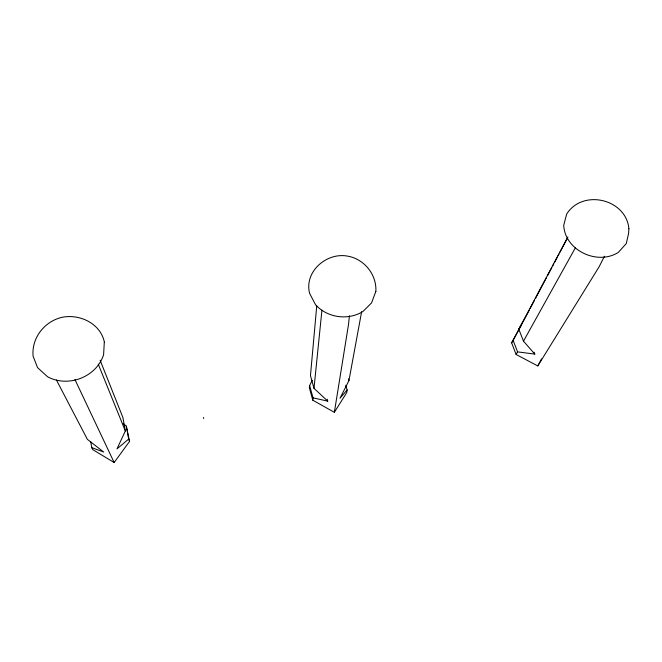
<?xml version="1.0" encoding="UTF-8"?>
<svg xmlns="http://www.w3.org/2000/svg" width="662" height="662" viewBox="0 0 662 662"><rect width="100%" height="100%" fill="white"/><g stroke="black" fill="none" stroke-linecap="round" stroke-linejoin="round"><path stroke-width="0.99" d="M316.742 305.91L310.461 375.644L313.995 388.346L327.748 401.139L327.193 399.178M345.754 385.276L347.136 389.951L346.747 392.566L334.36 412.31L312.795 400.196L313.035 397.862L309.642 385.582L312.249 380.261M313.995 388.346L321.931 310.197M349.428 315.766L348.502 324.57L334.36 412.31M309.642 385.582L309.369 387.791L312.795 400.196M347.136 389.951L340.003 398.243L348.94 380.625L361.634 311.67M100.136 360.252L122.925 417.581L125.341 430.987L116.992 448.886L128.668 439.072L126.326 426.121L123.231 423.647M604.447 256.219L599.209 266.62L537.792 365.937L516.12 354.493L511.618 342.825L521.557 324.752M537.792 365.937L541.508 358.887M518.809 329.221L522.45 322.808L513.108 340.326L517.568 351.87L534.822 354.112L523.493 341.162L518.809 329.221L567.888 236.955M522.997 322.03L529.236 310.238M530.196 308.426L534.524 300.267M535.484 298.454L546.522 277.593M547.482 275.781L551.81 267.622M552.77 265.81L553.73 263.997M554.69 262.177L557.09 257.65M558.049 255.83L559.009 254.018M559.969 252.205L567.657 237.699M516.12 354.493L517.568 351.87M523.493 341.162L575.386 247.778M511.618 342.825L513.108 340.326M90.735 441.587L91.712 447.628L92.771 449.655L114.145 462.515L129.562 441.388L126.326 426.121M313.035 397.862L327.748 401.139M91.712 447.628L103.686 452.022L87.409 439.386L56.402 379.988M114.145 462.515L74.922 379.5M98.241 364.174L125.341 430.987M534.068 352.217L534.822 354.112M128.668 439.072L129.562 441.388M348.411 378.829L348.94 380.625M203.474 417.499L203.697 418.508M104.298 342.204L103.603 354.675C96.511 377.15 68.087 387.924 47.573 376.769L37.535 367.609L33.1 356.181C31.337 337.719 44.95 320.772 62.873 317.148C80.143 314.036 100.086 323.536 104.257 341.534L104.298 342.204M628.9 228.713L628.602 233.446L626.269 243.583L618.325 252.412C597.447 265.636 564.976 250.542 563.71 225.32L566.631 214.157C582.494 188.637 626.153 198.823 628.9 228.713M375.851 291.421L371.539 302.915L362.834 311.595C347.765 320.698 327.392 317.785 315.542 304.743L309.568 293.283C304.148 271.9 326.167 252.553 346.814 255.995C363.752 258.437 376.893 274.349 375.851 291.421"/></g></svg>
